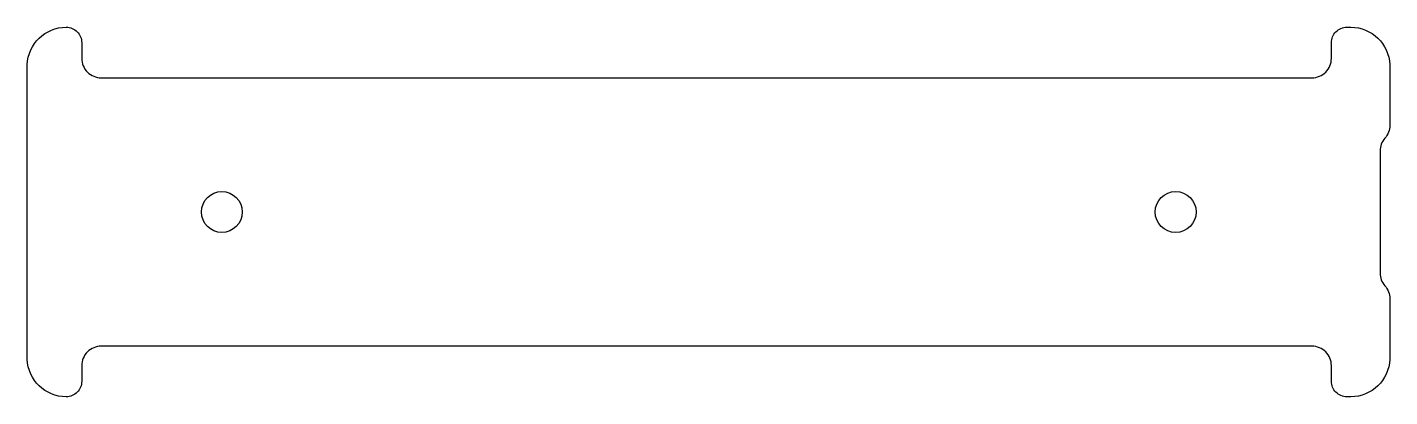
# Model space of a CAD drawing. Header units: millimetres. Extents: x -35 to 35, y -9.5 to 9.5.
import ezdxf

# ---------------------------------------------------------------- set-up
doc = ezdxf.new("R2010")
doc.units = ezdxf.units.MM
doc.layers.get('0').update_dxf_attribs({"linetype": 'CONTINUOUS'})

msp = doc.modelspace()

# ---------------------------------------------------------------- linework, layer by layer
msp.add_lwpolyline([(34.999, 4.457, -0.182676), (34.749, 3.795, 0.182676), (34.499, 3.134), (34.499, -3.134, 0.182676), (34.749, -3.795, -0.182676), (34.999, -4.457), (34.999, -7.576, -0.403166), (33, -9.5), (32.8, -9.5, -0.414214), (32, -8.7), (32, -7.9, 0.414214), (31, -6.9), (-31.2, -6.9, 0.414214), (-32.2, -7.9), (-32.2, -8.7, -0.414214), (-33, -9.5, -0.403166), (-34.999, -7.576), (-34.999, 7.576, -0.403166), (-33, 9.5, -0.414214), (-32.2, 8.7), (-32.2, 7.9, 0.414214), (-31.2, 6.9), (31, 6.9, 0.414214), (32, 7.9), (32, 8.7, -0.414214), (32.8, 9.5), (33, 9.5, -0.403166), (34.999, 7.576)], format="xyb", close=True)
for centre in [(-25, 0), (24, 0)]:
    msp.add_circle(centre, 1.05)

doc.saveas('drawing.dxf')
